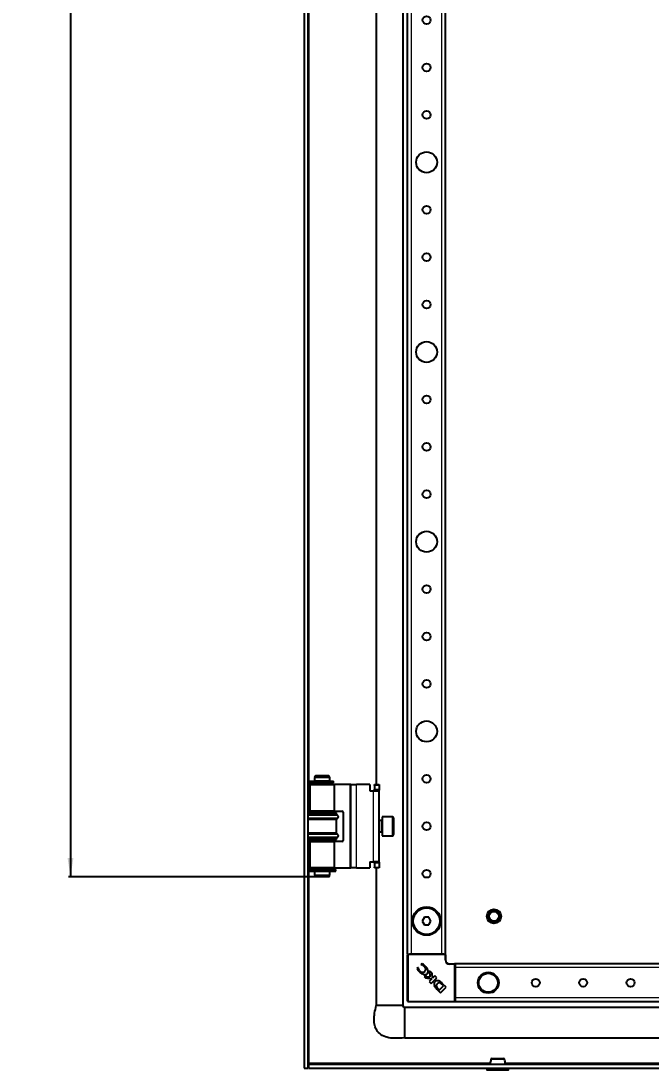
# Model space of a CAD drawing. Header units: millimetres. Extents: x -145 to 1282, y -1011 to 1043.
# Drawn here: x 607 to 939, y -880 to -327 of the extents above; entities that cross this region are included whole.
import ezdxf

# ---------------------------------------------------------------- set-up
doc = ezdxf.new("R2010")
doc.units = ezdxf.units.MM
doc.layers.add('FORMAT', color=7, linetype='Continuous')
doc.styles.add('SLDTEXTSTYLE0', font='TXT', dxfattribs={"width": 0.75})
doc.dimstyles.new('SLDDIMSTYLE0', dxfattribs={"dimtxt": 20, "dimasz": 10, "dimexe": 0, "dimexo": 0.0625, "dimgap": 5, "dimtad": 2, "dimdec": 1, "dimrnd": 1e-09, "dimzin": 12, "dimdsep": 46, "dimtxsty": 'SLDTEXTSTYLE0', "dimsah": 1, "dimcen": 0.09, "dimadec": 0, "dimazin": 3, "dimtfac": 1, "dimtofl": 0, "dimtmove": 0, "dimatfit": 3, "dimfxl": 0, "dimfrac": 2, "dimtolj": 1, "dimtzin": 12, "dimarcsym": 0})

# ---------------------------------------------------------------- blocks, each defined once
blk = doc.blocks.new('_D_7')
at = {"layer": 'FORMAT'}
for p, q in [((762.43, 775.4), (632.23, 775.4)), ((633.23, 775.4), (633.23, -778.1)), ((762.43, -778.1), (632.23, -778.1))]:
    blk.add_line(p, q, dxfattribs=at)
for points in [[(633.23, 775.4), (631.69, 765.4), (634.77, 765.4)], [(633.23, -778.1), (634.77, -768.1), (631.69, -768.1)]]:
    blk.add_solid(points, dxfattribs=at)
at = {"layer": 'FORMAT', "insert": (607.45, -41.99), "char_height": 20, "attachment_point": 1, "rotation": 90, "style": 'SLDTEXTSTYLE0'}
blk.add_mtext('1553,5', dxfattribs=at)

msp = doc.modelspace()

# ---------------------------------------------------------------- linework, layer by layer
at = {"color": 7, "linetype": 'Continuous', "lineweight": 25}
for p, q in [((756.37, 876.15), (756.37, -878.85)), ((758.37, 876.15), (758.37, -878.85)), ((808.37, 843.15), (808.37, -845.85)), ((810.87, -818.85), (810.87, 816.15)), ((830.87, -818.85), (830.87, 816.15)), ((794.37, -298.35), (794.37, -729.35)), ((758.72, -727.65), (758.72, -728.55)), ((758.72, -727.65), (771.6, -727.65)), ((758.72, -728.55), (771.6, -728.55)), ((759.42, -729.35), (759.42, -743.35)), ((759.42, -729.35), (772.32, -729.35)), ((762.44, -724.6), (761.87, -725.6)), ((761.87, -725.6), (761.87, -727.6)), ((769.87, -725.6), (761.87, -725.6)), ((766.62, -727.6), (761.87, -727.6)), ((761.87, -728.6), (761.87, -729.35)), ((766.62, -728.6), (761.87, -728.6)), ((762.37, -727.6), (762.37, -727.65)), ((762.37, -728.55), (762.37, -728.6)), ((762.44, -724.6), (769.29, -724.6)), ((769.87, -727.6), (766.62, -727.6)), ((769.87, -728.6), (766.62, -728.6)), ((769.87, -725.6), (769.29, -724.6)), ((769.37, -727.65), (769.37, -727.6)), ((769.37, -728.6), (769.37, -728.55)), ((769.87, -727.6), (769.87, -725.6)), ((769.87, -729.35), (769.87, -728.6)), ((771.6, -727.65), (771.69, -727.65)), ((771.6, -728.55), (771.69, -728.55)), ((771.69, -728.55), (771.69, -727.65)), ((771.69, -727.65), (771.9, -727.65)), ((771.69, -728.55), (771.9, -728.55)), ((771.9, -728.55), (771.9, -727.65)), ((772.32, -743.35), (772.32, -729.35)), ((780.42, -729.35), (772.32, -729.35)), ((780.92, -729.35), (780.42, -729.35)), ((780.92, -773.35), (780.92, -729.35)), ((780.92, -729.35), (783.92, -729.35)), ((790.92, -729.35), (783.92, -729.35)), ((790.92, -729.35), (790.92, -732.65)), ((793.42, -729.35), (795.92, -729.35)), ((793.42, -729.85), (793.42, -729.35)), ((793.42, -729.85), (793.42, -731.85)), ((795.92, -729.35), (795.92, -729.85)), ((795.92, -729.85), (795.92, -731.85)), ((790.92, -732.65), (792.92, -732.65)), ((792.92, -732.65), (795.92, -732.65)), ((793.42, -732.35), (793.42, -731.85)), ((795.92, -732.35), (793.42, -732.35)), ((793.42, -732.35), (793.42, -732.65)), ((795.92, -731.85), (795.92, -732.35)), ((795.92, -732.65), (795.92, -732.35)), ((795.92, -770.05), (795.92, -732.65)), ((758.37, -744.35), (773.37, -744.35)), ((773.37, -744.95), (758.37, -744.95)), ((772.32, -743.35), (759.42, -743.35)), ((761.87, -743.35), (761.87, -744.35)), ((769.87, -744.35), (769.87, -743.35)), ((772.32, -743.35), (776.42, -743.35)), ((773.37, -744.95), (773.37, -744.35)), ((774.07, -745.64), (773.37, -744.95)), ((776.92, -743.85), (776.92, -758.85)), ((802.82, -746.35), (797.42, -746.35)), ((797.42, -746.35), (797.42, -756.35)), ((773.37, -747.75), (758.37, -747.75)), ((773.37, -747.75), (774.07, -747.06)), ((773.37, -754.95), (773.37, -747.75)), ((797.17, -748.35), (795.92, -748.35)), ((803.42, -746.95), (803.42, -755.75)), ((773.37, -754.95), (758.37, -754.95)), ((774.07, -755.64), (773.37, -754.95)), ((773.37, -757.75), (774.07, -757.06)), ((795.92, -754.35), (797.17, -754.35)), ((797.42, -756.35), (802.82, -756.35)), ((773.37, -757.75), (758.37, -757.75)), ((758.37, -758.35), (773.37, -758.35)), ((759.42, -759.35), (759.42, -773.35)), ((759.42, -759.35), (772.32, -759.35)), ((761.87, -758.35), (761.87, -759.35)), ((769.87, -759.35), (769.87, -758.35)), ((772.32, -773.35), (772.32, -759.35)), ((776.42, -759.35), (772.32, -759.35)), ((773.37, -758.35), (773.37, -757.75)), ((758.72, -774.15), (758.72, -775.05)), ((758.72, -774.15), (773.02, -774.15)), ((772.32, -773.35), (759.42, -773.35)), ((761.87, -773.35), (761.87, -774.1)), ((766.62, -774.1), (761.87, -774.1)), ((762.37, -774.1), (762.37, -774.15)), ((769.87, -774.1), (766.62, -774.1)), ((769.37, -774.15), (769.37, -774.1)), ((769.87, -774.1), (769.87, -773.35)), ((772.32, -773.35), (780.42, -773.35)), ((773.02, -775.05), (773.02, -774.15)), ((780.42, -773.35), (780.92, -773.35)), ((783.92, -773.35), (780.92, -773.35)), ((783.92, -773.35), (790.92, -773.35)), ((790.92, -770.05), (792.92, -770.05)), ((790.92, -770.05), (790.92, -773.35)), ((795.92, -770.05), (792.92, -770.05)), ((793.42, -770.05), (793.42, -770.35)), ((793.42, -770.35), (795.92, -770.35)), ((793.42, -770.85), (793.42, -770.35)), ((793.42, -770.85), (793.42, -772.85)), ((793.42, -773.35), (793.42, -772.85)), ((795.92, -773.35), (793.42, -773.35)), ((794.37, -773.35), (794.37, -845.85)), ((795.92, -770.35), (795.92, -770.05)), ((795.92, -770.35), (795.92, -770.85)), ((795.92, -770.85), (795.92, -772.85)), ((795.92, -772.85), (795.92, -773.35)), ((758.72, -775.05), (773.02, -775.05)), ((761.87, -775.1), (761.87, -777.1)), ((766.62, -775.1), (761.87, -775.1)), ((761.87, -777.1), (762.44, -778.1)), ((761.87, -777.1), (766.62, -777.1)), ((762.37, -775.05), (762.37, -775.1)), ((766.51, -778.1), (762.44, -778.1)), ((769.29, -778.1), (766.51, -778.1)), ((769.87, -775.1), (766.62, -775.1)), ((766.62, -777.1), (769.87, -777.1)), ((769.29, -778.1), (769.87, -777.1)), ((769.37, -775.1), (769.37, -775.05)), ((769.87, -777.1), (769.87, -775.1)), ((819.71, -799.35), (818.56, -801.35)), ((818.56, -801.35), (819.71, -803.35)), ((822.02, -799.35), (819.71, -799.35)), ((823.17, -801.35), (822.02, -799.35)), ((822.02, -803.35), (823.17, -801.35)), ((819.71, -803.35), (822.02, -803.35)), ((811.17, -818.85), (810.87, -818.85)), ((810.87, -843.55), (810.87, -819.15)), ((811.17, -818.85), (811.81, -818.85)), ((812.87, -818.85), (811.81, -818.85)), ((828.87, -818.85), (812.87, -818.85)), ((818.49, -823.85), (817.98, -824.1)), ((829.92, -818.85), (828.87, -818.85)), ((829.92, -818.85), (830.57, -818.85)), ((830.87, -818.85), (830.57, -818.85)), ((830.87, -819.15), (830.87, -821.85)), ((832.87, -823.85), (835.57, -823.85)), ((1015.87, -823.85), (835.87, -823.85)), ((835.87, -823.85), (835.87, -824.15)), ((816.41, -825.91), (815.72, -826.25)), ((816.55, -826.05), (816.41, -825.91)), ((817.98, -824.1), (818.09, -824.21)), ((822.45, -827.48), (822.63, -830.95)), ((823.74, -828.77), (822.45, -827.48)), ((823.91, -831.43), (823.74, -828.77)), ((835.87, -824.15), (835.87, -824.8)), ((835.87, -824.8), (835.87, -825.85)), ((835.87, -825.85), (835.87, -841.85)), ((819.53, -830.48), (820.33, -831.28)), ((822.63, -830.95), (819.53, -830.48)), ((820.33, -831.28), (823.6, -831.76)), ((823.6, -831.76), (822.21, -833.15)), ((822.21, -833.15), (823.26, -834.2)), ((823.26, -834.2), (826.21, -831.24)), ((825.16, -830.18), (823.91, -831.43)), ((826.21, -831.24), (825.16, -830.18)), ((829.74, -835.5), (829.06, -834.84)), ((829.33, -834.35), (829.31, -834.34)), ((831.22, -836.24), (829.33, -834.35)), ((826.27, -837.21), (828.26, -839.2)), ((826.81, -836.96), (827.56, -837.68)), ((827.56, -837.68), (829.74, -835.5)), ((828.26, -839.2), (831.22, -836.24)), ((835.57, -843.85), (811.17, -843.85)), ((835.87, -841.85), (835.87, -842.9)), ((835.87, -842.9), (835.87, -843.55)), ((835.87, -843.55), (835.87, -843.85)), ((1015.87, -843.85), (835.87, -843.85)), ((1015.87, -846.85), (809.37, -846.85)), ((809.37, -862.85), (1097.37, -862.85)), ((756.37, -878.85), (758.37, -878.85)), ((758.67, -876.85), (758.67, -878.85)), ((758.67, -876.85), (1148.07, -876.85)), ((758.67, -878.85), (1148.07, -878.85)), ((758.77, -876.85), (758.97, -876.25)), ((852.62, -878.85), (852.62, -879.6)), ((864.12, -879.6), (864.12, -878.85)), ((855.36, -879.85), (852.87, -879.85)), ((863.87, -879.85), (855.36, -879.85))]:
    msp.add_line(p, q, dxfattribs=at)
at = {"color": 8, "linetype": 'Continuous', "lineweight": 18}
for p, q in [((812.87, -818.85), (812.87, 816.15)), ((828.87, -818.85), (828.87, 816.15)), ((758.97, -727.65), (758.97, -300.05)), ((758.97, -744.35), (758.97, -728.55)), ((771.6, -727.65), (771.6, -728.55)), ((780.42, -729.35), (780.42, -773.35)), ((783.92, -773.35), (783.92, -729.35)), ((795.92, -729.85), (793.42, -729.85)), ((792.92, -770.05), (792.92, -732.65)), ((793.42, -731.85), (795.92, -731.85)), ((774.07, -745.64), (758.37, -745.64)), ((802.82, -756.35), (802.82, -746.35)), ((774.07, -747.06), (758.37, -747.06)), ((797.17, -748.76), (797.17, -748.35)), ((797.17, -754.35), (797.17, -748.76)), ((774.07, -755.64), (758.37, -755.64)), ((774.07, -757.06), (758.37, -757.06)), ((758.97, -774.15), (758.97, -758.35)), ((795.92, -770.85), (793.42, -770.85)), ((793.42, -772.85), (795.92, -772.85)), ((758.97, -876.25), (758.97, -775.05)), ((810.87, -819.15), (811.17, -819.15)), ((811.17, -818.85), (811.17, -819.15)), ((811.17, -819.15), (811.17, -843.55)), ((830.57, -819.15), (811.17, -819.15)), ((830.57, -818.85), (830.57, -819.15)), ((830.57, -821.85), (830.57, -819.15)), ((830.57, -819.15), (830.87, -819.15)), ((830.87, -821.85), (830.57, -821.85)), ((832.87, -823.85), (832.87, -824.15)), ((835.57, -823.85), (835.57, -824.15)), ((835.57, -824.15), (832.87, -824.15)), ((835.57, -843.55), (835.57, -824.15)), ((835.57, -824.15), (835.87, -824.15)), ((1015.87, -825.85), (835.87, -825.85)), ((811.17, -843.55), (810.87, -843.55)), ((811.17, -843.55), (835.57, -843.55)), ((811.17, -843.55), (811.17, -843.85)), ((835.57, -843.55), (835.57, -843.85)), ((835.57, -843.55), (835.87, -843.55)), ((1015.87, -841.85), (835.87, -841.85)), ((854.39, -876.25), (758.97, -876.25)), ((1044.39, -876.25), (862.34, -876.25)), ((852.62, -879.6), (855.22, -879.6)), ((855.22, -879.6), (864.12, -879.6))]:
    msp.add_line(p, q, dxfattribs=at)
at = {"color": 7, "linetype": 'Continuous', "lineweight": 25}
for centre, radius in [((820.87, -326.35), 2.1), ((820.87, -351.35), 2.1), ((820.87, -376.35), 2.1), ((820.87, -401.35), 5.5), ((820.87, -426.35), 2.1), ((820.87, -451.35), 2.1), ((820.87, -476.35), 2.1), ((820.87, -501.35), 5.5), ((820.87, -526.35), 2.1), ((820.87, -551.35), 2.1), ((820.87, -576.35), 2.1), ((820.87, -601.35), 5.5), ((820.87, -626.35), 2.1), ((820.87, -651.35), 2.1), ((820.87, -676.35), 2.1), ((820.87, -701.35), 5.5), ((820.87, -726.35), 2.1), ((820.87, -751.35), 2.1), ((820.87, -776.35), 2.1), ((820.87, -801.35), 7.5), ((820.87, -801.35), 7), ((856.37, -798.85), 3.75), ((856.37, -798.85), 3), ((856.37, -798.85), 2.5), ((853.37, -833.85), 5.5), ((853.37, -833.85), 5), ((878.37, -833.85), 2.1), ((903.37, -833.85), 2.1), ((928.37, -833.85), 2.1)]:
    msp.add_circle(centre, radius, dxfattribs=at)
at = {"color": 8, "linetype": 'Continuous', "lineweight": 18}
msp.add_circle((853.37, -833.85), 5.3, dxfattribs=at)
at = {"color": 7, "linetype": 'Continuous', "lineweight": 25}
for centre, radius, start, end in [((773.37, -746.35), 1, 314.427, 45.573), ((776.42, -743.85), 0.5, 0, 90), ((802.82, -746.95), 0.6, 0, 90), ((797.17, -748.1), 0.25, 270, 0), ((773.37, -756.35), 1, 314.427, 45.573), ((797.17, -754.6), 0.25, 0, 90), ((802.82, -755.75), 0.6, 270, 360), ((776.42, -758.85), 0.5, 270, 0), ((811.17, -819.15), 0.3, 90, 180), ((830.57, -819.15), 0.3, 0, 90), ((832.87, -821.85), 2, 180, 270), ((835.57, -824.15), 0.3, 0, 90), ((818.86, -826.34), 1.97, 218.454, 305.887), ((818.46, -826.78), 1.94, 323.3097, 52.3464), ((829.47, -833.55), 4.87, 200.3445, 228.7777), ((831.29, -832.78), 6.12, 216.9888, 223.0744), ((811.17, -843.55), 0.3, 180, 270), ((835.57, -843.55), 0.3, 270, 0), ((855.25, -874.35), 0.5, 89.9637, 164.834), ((861.48, -874.35), 0.5, 15.2465, 90.046), ((852.87, -879.6), 0.25, 180, 270), ((863.87, -879.6), 0.25, 270, 0)]:
    msp.add_arc(centre, radius, start, end, dxfattribs=at)
at = {"color": 8, "linetype": 'Continuous', "lineweight": 18}
msp.add_arc((832.87, -821.85), 2.3, 180, 270, dxfattribs=at)
at = {"color": 7, "linetype": 'Continuous', "lineweight": 25}
for points, knots in [([(820.01, -824.96), (819.74, -824.71), (819.27, -824.28), (818.72, -823.98), (818.49, -823.85)], [0, 0, 0, 0, 0.5776526, 1, 1, 1, 1]), ([(815.72, -826.25), (815.9, -826.59), (816.24, -827.22), (816.73, -827.74), (816.96, -827.98)], [0, 0, 0, 0, 0.5368, 1, 1, 1, 1]), ([(817.32, -827.57), (817.1, -827.31), (816.72, -826.86), (816.6, -826.29), (816.55, -826.05)], [0, 0, 0, 0, 0.579608, 1, 1, 1, 1]), ([(816.96, -827.98), (817.33, -828.31), (818.03, -828.93), (819.2, -829.48), (820.14, -829.61), (820.78, -829.46), (821.01, -829.28), (821.12, -829.19)], [0, 0, 0, 0, 0.315674, 0.58952, 0.813199, 0.909026, 1, 1, 1, 1]), ([(818.09, -824.21), (818.4, -824.35), (818.98, -824.62), (819.44, -825.05), (819.65, -825.24)], [0, 0, 0, 0, 0.547643, 1, 1, 1, 1]), ([(821.12, -829.19), (821.26, -829.02), (821.54, -828.69), (821.71, -827.99), (821.58, -827.12), (821.01, -826.04), (820.38, -825.35), (820.01, -824.96)], [0, 0, 0, 0, 0.1305321, 0.2660311, 0.4239974, 0.666819, 1, 1, 1, 1]), ([(827.98, -833.2), (827.78, -833.09), (827.39, -832.89), (826.76, -832.77), (826.16, -832.81), (825.63, -833.01), (825.19, -833.37), (824.9, -833.88), (824.78, -834.54), (824.87, -834.99), (824.91, -835.24)], [0, 0, 0, 0, 0.138091, 0.265455, 0.384013, 0.496103, 0.605759, 0.71979, 0.847662, 1, 1, 1, 1]), ([(826.48, -834.47), (826.39, -834.57), (826.22, -834.74), (826.04, -835.02), (825.95, -835.29), (825.95, -835.62), (826.11, -836.02), (826.29, -836.3), (826.4, -836.46)], [0, 0, 0, 0, 0.176808, 0.319231, 0.43938, 0.552395, 0.749205, 1, 1, 1, 1]), ([(829.06, -834.84), (828.86, -834.65), (828.49, -834.3), (827.95, -833.98), (827.5, -833.91), (827.16, -833.98), (826.81, -834.17), (826.6, -834.37), (826.48, -834.47)], [0, 0, 0, 0, 0.2746757, 0.5030419, 0.607381, 0.7165791, 0.8434117, 1, 1, 1, 1]), ([(828.82, -833.88), (828.68, -833.74), (828.41, -833.5), (828.11, -833.29), (827.98, -833.2)], [0, 0, 0, 0, 0.55183, 1, 1, 1, 1]), ([(829.31, -834.34), (829.23, -834.26), (829.07, -834.11), (828.91, -833.96), (828.82, -833.88)], [0, 0, 0, 0, 0.486421, 1, 1, 1, 1]), ([(809.37, -862.85), (807.64, -863.02), (804.5, -863.32), (800.17, -862.81), (796.74, -861.38), (794.53, -859.06), (793.44, -856.3), (793.12, -853.25), (793.42, -849.69), (794.03, -847.2), (794.37, -845.85)], [0, 0, 0, 0, 0.176713, 0.320911, 0.440308, 0.54837, 0.6374, 0.738878, 0.858543, 1, 1, 1, 1]), ([(808.25, -845.85), (808.22, -845.85), (808.14, -845.85), (807.68, -845.85), (807.39, -845.85)], [0, 0, 0, 0, 0.350861, 1, 1, 1, 1]), ([(809.37, -847.01), (809.27, -847), (809.13, -846.98), (808.97, -846.91), (808.89, -846.85), (808.83, -846.79), (808.79, -846.72), (808.76, -846.64), (808.69, -846.47), (808.53, -846.39), (808.38, -846.16), (808.35, -845.96), (808.33, -845.85)], [0, 0, 0, 0, 0.146823, 0.202041, 0.247643, 0.28691, 0.323569, 0.360785, 0.40083, 0.628513, 0.79432, 1, 1, 1, 1]), ([(808.37, -845.85), (808.51, -846.08), (808.78, -846.48), (809.19, -846.74), (809.37, -846.85)], [0, 0, 0, 0, 0.561561, 1, 1, 1, 1]), ([(809.37, -862.85), (809.37, -862.73), (809.37, -862.49), (809.37, -860.64), (809.37, -857.99), (809.37, -854.85), (809.37, -851.7), (809.37, -849.09), (809.37, -847.46), (809.37, -847.24), (809.37, -847.17)], [0, 0, 0, 0, 0.133856, 0.267712, 0.401568, 0.535424, 0.66928, 0.803137, 0.936993, 1, 1, 1, 1]), ([(758.37, -878.85), (758.39, -878.42), (758.43, -877.86), (758.62, -877.3), (758.67, -877.17)], [0, 0, 0, 0, 0.773459, 1, 1, 1, 1]), ([(758.97, -876.25), (758.92, -876.41), (758.87, -876.56), (758.77, -876.79), (758.72, -876.85), (758.67, -876.85)], [0, 0, 0, 0, 0.5, 0.5, 1, 1, 1, 1]), ([(854.78, -874.2), (854.59, -874.94), (854.37, -875.8), (854.35, -876.72), (854.34, -876.85)], [0, 0, 0, 0, 0.85815, 1, 1, 1, 1]), ([(855.29, -873.85), (855.28, -873.85), (855.24, -873.85), (855.52, -873.85), (856.04, -873.85), (856.75, -873.85), (857.61, -873.85), (858.67, -873.85), (859.7, -873.85), (860.58, -873.85), (861.19, -873.85), (861.49, -873.85), (861.45, -873.85), (861.44, -873.85)], [0, 0, 0, 0, 0.0338399, 0.141254, 0.2486978, 0.3157737, 0.4233143, 0.530846, 0.6382096, 0.7457063, 0.853372, 0.9609167, 1, 1, 1, 1]), ([(862.39, -876.85), (862.38, -876.72), (862.37, -875.8), (862.14, -874.94), (861.95, -874.2)], [0, 0, 0, 0, 0.14185, 1, 1, 1, 1])]:
    msp.add_open_spline(points, degree=3, knots=knots, dxfattribs=at)
for points in [[(795.34, -845.85), (795.06, -845.85), (794.49, -845.85), (794.41, -845.85), (794.37, -845.85)], [(797.8, -845.85), (797.31, -845.85), (796.34, -845.85), (795.67, -845.85), (795.34, -845.85)], [(801.37, -845.85), (800.74, -845.85), (799.48, -845.85), (798.36, -845.85), (797.8, -845.85)], [(804.93, -845.85), (804.37, -845.85), (803.25, -845.85), (801.99, -845.85), (801.37, -845.85)], [(807.39, -845.85), (807.06, -845.85), (806.39, -845.85), (805.42, -845.85), (804.93, -845.85)]]:
    msp.add_open_spline(points, degree=3, dxfattribs=at)
at = {"color": 8, "linetype": 'Continuous', "lineweight": 18}
msp.add_open_spline([(861.91, -874.23), (861.93, -874.23), (861.97, -874.23), (861.63, -874.23), (860.93, -874.23), (859.9, -874.23), (858.72, -874.23), (857.49, -874.23), (856.5, -874.23), (855.67, -874.23), (855.07, -874.23), (854.75, -874.23), (854.8, -874.23), (854.81, -874.23)], degree=3, knots=[0, 0, 0, 0, 0.038891, 0.14638, 0.253973, 0.361383, 0.468681, 0.576165, 0.683665, 0.750707, 0.858068, 0.965424, 1, 1, 1, 1], dxfattribs=at)

# ---------------------------------------------------------------- dimensions: what is measured, and where the dimension line sits
at = {"layer": 'FORMAT'}
dim = msp.add_linear_dim(base=(633.23, -778.1), p1=(762.44, 775.4), p2=(762.44, -778.1), angle=90, dimstyle='SLDDIMSTYLE0', dxfattribs=at)
dim.commit()
dim.dimension.update_dxf_attribs({"geometry": '_D_7', "text_midpoint": (633.23, -1.35), "dimtype": 160})

doc.saveas('drawing.dxf')
